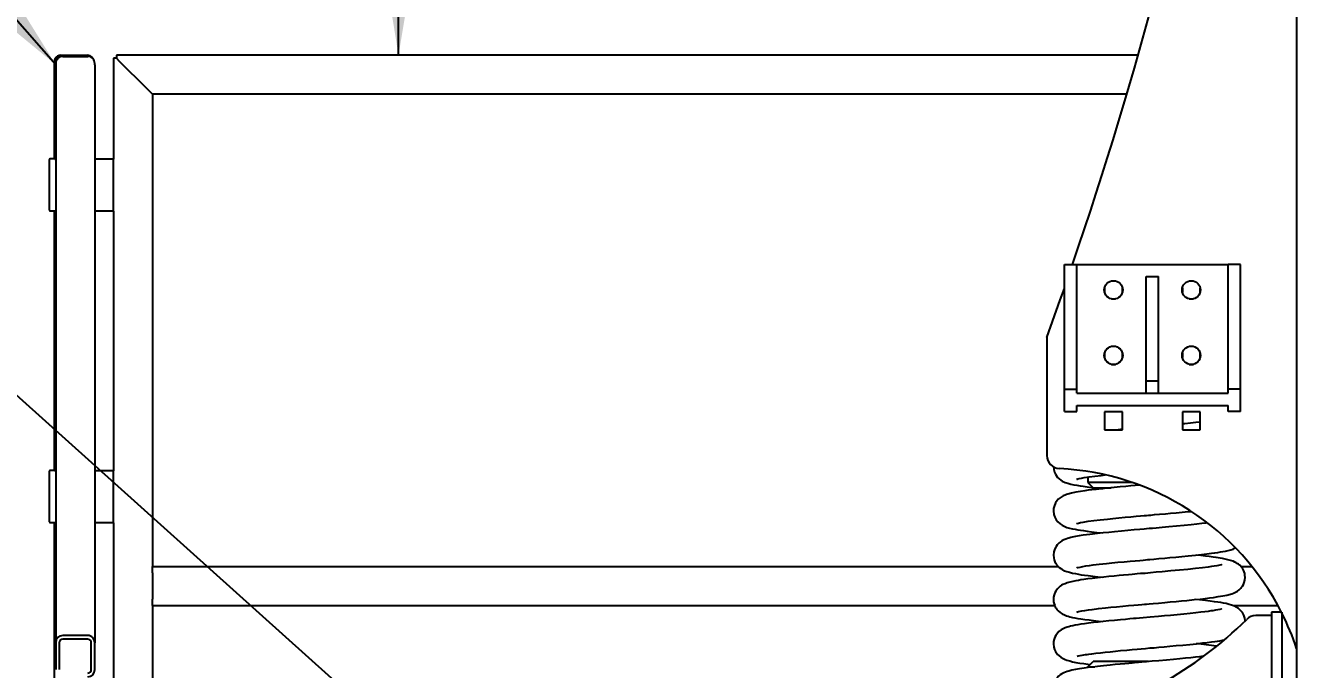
# Model space of a CAD drawing. Header units: millimetres. Extents: x 0 to 55611, y 0 to 32827.
# Drawn here: x 12921 to 14167, y 15325 to 15955 of the extents above; entities that cross this region are included whole.
import ezdxf

# ---------------------------------------------------------------- set-up
doc = ezdxf.new("R2010")
doc.units = ezdxf.units.MM
doc.header["$LTSCALE"] = 10
doc.header["$PDSIZE"] = -1
doc.linetypes.add('SLD-Continua', pattern=[0])
doc.layers.add('EQUIPO', color=30, linetype='SLD-Continua')
doc.layers.add('STRUC', color=5, linetype='SLD-Continua')
doc.styles.add('1', font='romans.shx', dxfattribs={"height": 125})
doc.dimstyles.new('50', dxfattribs={"dimscale": 0, "dimtxt": 125, "dimasz": 125, "dimexe": 125, "dimexo": 125, "dimgap": 50, "dimtad": 1, "dimdec": 0, "dimlfac": 49.861111, "dimzin": 1, "dimtxsty": '1', "dimcen": 2.5, "dimclrd": 1, "dimclre": 1, "dimadec": 0, "dimazin": 0, "dimtfac": 1, "dimtdec": 0, "dimtmove": 0, "dimatfit": 3, "dimfxl": 1, "dimtzin": 1, "dimarcsym": 0})

# ---------------------------------------------------------------- blocks, each defined once
blk = doc.blocks.new('_D_8')
at = {"color": 1, "lineweight": -2, "transparency": 16777216}
for p, q in [((12949.5, 16045.1), (12949.5, 19116.4)), ((17433.9, 16045.1), (17433.9, 19116.4)), ((13074.5, 18991.4), (17308.9, 18991.4))]:
    blk.add_line(p, q, dxfattribs=at)
at = {"color": 1, "transparency": 16777216}
for points in [[(13074.5, 19012.3), (13074.5, 18970.6), (12949.5, 18991.4)], [(17308.9, 19012.3), (17308.9, 18970.6), (17433.9, 18991.4)]]:
    blk.add_solid(points, dxfattribs=at)
at = {"layer": 'Defpoints', "color": 0, "transparency": 16777216}
for p in [(17433.9, 18991.4), (12949.5, 15920.1), (17433.9, 15920.1)]:
    blk.add_point(p, dxfattribs=at)
at = {"color": 0, "transparency": 16777216, "insert": (15191.7, 19166.4), "char_height": 125, "attachment_point": 2, "style": '1'}
blk.add_mtext('4484', dxfattribs=at)
blk = doc.blocks.new('_D_10')
at = {"color": 1, "lineweight": -2, "transparency": 16777216}
for p, q in [((12949.5, 16045.1), (12949.5, 18616.4)), ((15191.7, 17130.5), (15191.7, 18616.4)), ((15066.7, 18491.4), (13074.5, 18491.4))]:
    blk.add_line(p, q, dxfattribs=at)
at = {"color": 1, "transparency": 16777216}
for points in [[(13074.5, 18512.3), (13074.5, 18470.6), (12949.5, 18491.4)], [(15066.7, 18512.3), (15066.7, 18470.6), (15191.7, 18491.4)]]:
    blk.add_solid(points, dxfattribs=at)
at = {"layer": 'Defpoints', "color": 0, "transparency": 16777216}
for p in [(12949.5, 18491.4), (15191.7, 17005.5), (12949.5, 15920.1)]:
    blk.add_point(p, dxfattribs=at)
at = {"color": 0, "transparency": 16777216, "insert": (14070.6, 18666.4), "char_height": 125, "attachment_point": 2, "style": '1'}
blk.add_mtext('2242', dxfattribs=at)

msp = doc.modelspace()

# ---------------------------------------------------------------- hatches: boundary and pattern name
at = {"linetype": 'SLD-Continua', "lineweight": 18}
h = msp.add_hatch(dxfattribs=at)
h.set_pattern_fill('ANSI31', scale=60, style=0)
h.set_pattern_definition([(45, (-10791.88, -12779.92), (-134.7038, 134.7038), [])])
edge = h.paths.add_edge_path(flags=0)
edge.add_ellipse((14604.9, 16151.5), major_axis=(-2467.1, -1338.5), ratio=0.17101, start_angle=275.4894, end_angle=275.6976)
edge.add_line((14132.2, 16438.5), (14227.6, 16262.6))
edge.add_ellipse((14214.6, 16254.6), major_axis=(0, 16), ratio=0.939693, start_angle=270, end_angle=300, ccw=False)
edge.add_line((14229.6, 16254.6), (14229.6, 15184.5))
edge.add_line((14229.6, 15184.5), (14239.6, 15184.5))
edge.add_line((14239.6, 15184.5), (14239.6, 16254.6))
edge.add_ellipse((14214.6, 16254.6), major_axis=(0, 26.6), ratio=0.939693, start_angle=270, end_angle=300)
edge.add_line((14236.3, 16267.9), (14141, 16443.5))

# ---------------------------------------------------------------- linework, layer by layer
at = {"color": 7, "linetype": 'SLD-Continua', "lineweight": 25}
for p, q in [((12944.5, 15824), (12944.5, 15774.8)), ((12944.5, 15824), (12944.5, 15824)), ((12950, 15824.8), (12945.2, 15824.8)), ((12949.5, 15824.8), (12945.2, 15824.8)), ((12994.4, 15824.6), (12988.9, 15824.6)), ((13007.1, 15824.6), (12994.4, 15824.6)), ((13007.1, 15773.8), (13007.1, 15824.6)), ((12945.2, 15774), (12950, 15774)), ((12948.1, 15773.8), (12948.1, 15774)), ((12949.5, 15773.8), (12948.1, 15773.8)), ((12994.4, 15773.8), (12988.9, 15773.8)), ((13007.1, 15773.8), (12994.4, 15773.8)), ((12944.5, 15519.2), (12944.5, 15519.2)), ((12944.5, 15519.2), (12944.5, 15470)), ((12950, 15520), (12945.2, 15520)), ((12949.5, 15520), (12945.2, 15520)), ((12994.4, 15519.8), (12988.9, 15519.8)), ((13007.1, 15519.8), (12994.4, 15519.8)), ((13007.1, 15469), (13007.1, 15519.8)), ((12945.2, 15469.2), (12950, 15469.2)), ((12948.1, 15469), (12948.1, 15469.2)), ((12949.5, 15469), (12948.1, 15469)), ((12994.4, 15469), (12988.9, 15469)), ((13007.1, 15469), (12994.4, 15469))]:
    msp.add_line(p, q, dxfattribs=at)
for centre, start, end in [((12945.2, 15824), 90, 180), ((12945.2, 15824), 90, 180), ((12950, 15824), 0, 90), ((12945.2, 15774.8), 180, 270), ((12950, 15774.8), 270, 360), ((12945.2, 15519.2), 90, 180), ((12945.2, 15519.2), 90, 180), ((12950, 15519.2), 0, 90), ((12945.2, 15470), 180, 270), ((12950, 15470), 270, 360)]:
    msp.add_arc(centre, 0.794, start, end, dxfattribs=at)
at = {"layer": 'EQUIPO', "linetype": 'SLD-Continua', "lineweight": 25}
for p, q in [((14163.6, 16380.5), (14163.6, 14527.9)), ((13936.6, 15721.7), (13948.6, 15721.7)), ((13936.6, 15599.7), (13936.6, 15721.7)), ((13948.6, 15599.7), (13948.6, 15721.7)), ((13948.6, 15721.7), (14096.6, 15721.7)), ((14108.6, 15721.7), (14096.6, 15721.7)), ((14096.6, 15599.7), (14096.6, 15721.7)), ((14108.6, 15599.7), (14108.6, 15721.7)), ((13986.7, 15705.4), (13982.5, 15705.4)), ((14016.6, 15607.7), (14016.6, 15709.7)), ((14016.6, 15709.7), (14028.6, 15709.7)), ((14028.6, 15607.7), (14028.6, 15709.7)), ((14062.7, 15705.4), (14058.5, 15705.4)), ((13975.9, 15698.8), (13975.9, 15694.6)), ((13993.4, 15694.6), (13993.4, 15698.8)), ((14051.9, 15698.8), (14051.9, 15694.6)), ((14069.4, 15694.6), (14069.4, 15698.8)), ((13982.5, 15687.9), (13986.7, 15687.9)), ((14058.5, 15687.9), (14062.7, 15687.9)), ((13919.6, 15650.2), (13919.6, 15534.6)), ((13986.7, 15641.4), (13982.5, 15641.4)), ((14062.7, 15641.4), (14058.5, 15641.4)), ((13975.9, 15634.8), (13975.9, 15630.6)), ((13993.4, 15630.6), (13993.4, 15634.8)), ((14051.9, 15634.8), (14051.9, 15630.6)), ((14069.4, 15630.6), (14069.4, 15634.8)), ((13982.5, 15623.9), (13986.7, 15623.9)), ((14058.5, 15623.9), (14062.7, 15623.9)), ((14016.6, 15607.7), (14028.6, 15607.7)), ((14016.6, 15595.7), (14016.6, 15607.7)), ((14028.6, 15595.7), (14028.6, 15607.7)), ((13936.6, 15599.7), (13948.6, 15599.7)), ((13936.6, 15577.7), (13936.6, 15599.7)), ((13948.6, 15595.7), (13948.6, 15599.7)), ((13948.6, 15595.7), (14096.6, 15595.7)), ((14096.6, 15595.7), (14096.6, 15599.7)), ((14108.6, 15599.7), (14096.6, 15599.7)), ((14108.6, 15577.7), (14108.6, 15599.7)), ((13936.6, 15577.7), (13948.6, 15577.7)), ((13948.6, 15577.7), (13948.6, 15583.7)), ((13948.6, 15583.7), (14096.6, 15583.7)), ((13975.9, 15577.4), (13975.9, 15559.9)), ((13993.4, 15577.4), (13975.9, 15577.4)), ((13993.4, 15559.9), (13993.4, 15577.4)), ((14051.9, 15577.4), (14051.9, 15559.9)), ((14069.4, 15577.4), (14051.9, 15577.4)), ((14069.4, 15559.9), (14069.4, 15577.4)), ((14096.6, 15577.7), (14096.6, 15583.7)), ((14108.6, 15577.7), (14096.6, 15577.7)), ((13975.9, 15559.9), (13993.4, 15559.9)), ((14051.9, 15559.9), (14069.4, 15559.9)), ((13959.6, 15513.6), (13959.6, 15508.2)), ((13959.6, 15508.2), (13964.6, 15503.2)), ((14003.3, 15508.2), (13959.6, 15508.2)), ((13964.6, 15503.2), (13982.4, 15503.2)), ((13926, 15437.3), (13926, 15437.3)), ((14139.1, 15378.2), (14123.7, 15378.2)), ((14149.1, 15381.4), (14139.1, 15381.4)), ((14139.1, 15381.4), (14139.1, 15356)), ((14149.1, 15381.4), (14149.1, 15356)), ((14139.1, 15356), (14139.1, 15257.5)), ((14149.1, 15356), (14149.1, 15257.5)), ((13959.6, 15328.2), (13964.6, 15333.2)), ((13959.6, 15328.2), (13966.5, 15328.2)), ((13959.6, 15327.3), (13959.6, 15328.2)), ((14018.8, 15333.2), (13964.6, 15333.2))]:
    msp.add_line(p, q, dxfattribs=at)
at = {"layer": 'EQUIPO', "linetype": 'SLD-Continua', "lineweight": 25, "flags": 128}
for points in [[(13919.6, 15650.2), (13932.6, 15686.9), (13936.6, 15698.2)], [(14051.9, 15566), (14054.2, 15566.2), (14059.9, 15566.8), (14065.1, 15567.3), (14069.4, 15567.8)], [(13985.4, 15559.9), (13989.2, 15560.3), (13993.4, 15560.7)], [(13925.9, 15524), (13926.2, 15521), (13927, 15518.3), (13927.8, 15516.5), (13928.8, 15514.9), (13930, 15513.4), (13931.5, 15511.9), (13933.1, 15510.7), (13934.5, 15509.8), (13937.4, 15508.5), (13940, 15507.6), (13942.9, 15506.8), (13945.9, 15506.1), (13948.9, 15505.6), (13952, 15505.1), (13955, 15504.6), (13958.7, 15504.1), (13963.1, 15503.5), (13964.4, 15503.4)], [(13948.9, 15511.7), (13948.9, 15511.7), (13949.1, 15511.7), (13949.6, 15511.9), (13951, 15512.2), (13953.2, 15512.6), (13955.9, 15513.1), (13960.7, 15513.8), (13966.3, 15514.5), (13972.5, 15515.3), (13976.4, 15515.7)], [(14009.7, 15505.7), (14009.3, 15505.7), (14005.7, 15505.3), (14001.4, 15505), (13996.5, 15504.5), (13991, 15504), (13985.4, 15503.5), (13978.7, 15502.8), (13972.8, 15502.2), (13967.8, 15501.6), (13963.5, 15501.1), (13959.8, 15500.7), (13956.7, 15500.3), (13952.2, 15499.6), (13947.7, 15498.8), (13943.6, 15498), (13940.1, 15497.1), (13938.8, 15496.7), (13937.3, 15496.1), (13935.4, 15495.3), (13933.4, 15494.1), (13931.6, 15492.8), (13930.6, 15491.9), (13929.7, 15490.9), (13928, 15488.4), (13926.5, 15484.9), (13926.1, 15482.8), (13925.9, 15480.4)], [(13966.1, 15503.2), (13968.2, 15502.9), (13973.9, 15502.3)], [(13925.9, 15480.7), (13926.3, 15477.2), (13927.3, 15474.3), (13928.6, 15471.9), (13930.3, 15469.8), (13932.4, 15467.9), (13934.5, 15466.5), (13936.9, 15465.4), (13939.1, 15464.5), (13941.6, 15463.8), (13944.4, 15463.1), (13947.2, 15462.6), (13949.7, 15462.1), (13952.3, 15461.7), (13955.2, 15461.3), (13958.8, 15460.8), (13963.2, 15460.2), (13968.4, 15459.6), (13973.9, 15459)], [(13948.9, 15468.4), (13948.9, 15468.4), (13949.2, 15468.4), (13950.3, 15468.7), (13952.3, 15469.1), (13955, 15469.6), (13959.8, 15470.4), (13965.4, 15471.1), (13971.5, 15471.8), (13978.6, 15472.6), (13983.9, 15473.1), (13989.7, 15473.7), (13996, 15474.3), (14001.7, 15474.8), (14006.8, 15475.3), (14011.1, 15475.7), (14014.5, 15476), (14017, 15476.2), (14018.8, 15476.3), (14021.1, 15476.5), (14024.8, 15476.9), (14029.6, 15477.3), (14035.4, 15477.8), (14040.4, 15478.2), (14045.8, 15478.7), (14051.7, 15479.3), (14057.6, 15479.9), (14060.2, 15480.1)], [(14076.1, 15468.8), (14074.9, 15468.7), (14070.9, 15468.2), (14066.1, 15467.6), (14060.4, 15467), (14053.8, 15466.4), (14046.2, 15465.6), (14038.8, 15464.9), (14032.2, 15464.3), (14026.4, 15463.8), (14022.7, 15463.5), (14019.6, 15463.2), (14017, 15463), (14014.7, 15462.8), (14010.2, 15462.4), (14004.8, 15461.9), (13998.7, 15461.4), (13992.3, 15460.8), (13985.7, 15460.2), (13980.1, 15459.6), (13974.6, 15459.1), (13969.1, 15458.5), (13961.6, 15457.6), (13955.1, 15456.7), (13951, 15456.1), (13947.3, 15455.4), (13944.3, 15454.8), (13943, 15454.5), (13941.9, 15454.3), (13940.8, 15454), (13939.6, 15453.6), (13938, 15453), (13936, 15452.2), (13934, 15451.2), (13932.5, 15450.1), (13931.6, 15449.4), (13930.8, 15448.7), (13930.2, 15448.1), (13929.7, 15447.5), (13928.5, 15445.8), (13927.2, 15443.6), (13926.3, 15440.6), (13926, 15437.3)], [(13948.9, 15425), (13949.1, 15425.1), (13950, 15425.3), (13952, 15425.7), (13954.6, 15426.2), (13957.6, 15426.7), (13961, 15427.2), (13964.7, 15427.7), (13970.7, 15428.4), (13977.8, 15429.2), (13983.1, 15429.7), (13988.9, 15430.3), (13995.1, 15430.9), (14000.8, 15431.4), (14005.9, 15431.9), (14010.2, 15432.2), (14013.5, 15432.5), (14016, 15432.8), (14017.7, 15432.9), (14020.1, 15433.1), (14023.9, 15433.5), (14028.8, 15433.9), (14034.7, 15434.4), (14039.8, 15434.9), (14045.4, 15435.4), (14051.5, 15435.9), (14057.5, 15436.5), (14064.6, 15437.3), (14070.7, 15437.9), (14075.9, 15438.5), (14080.3, 15439.1), (14083.8, 15439.6), (14086.7, 15440), (14089.1, 15440.4), (14091.4, 15440.8), (14094, 15441.3), (14096.8, 15441.9), (14099.3, 15442.6), (14101.4, 15443.3), (14103, 15444), (14103.6, 15444.3)], [(13925.9, 15437.3), (13926.2, 15434.8), (13926.7, 15432.6), (13927.3, 15430.9), (13928, 15429.7), (13928.7, 15428.5), (13929.4, 15427.6), (13930.3, 15426.5), (13931.6, 15425.2), (13933, 15424.1), (13934.3, 15423.3), (13936.8, 15422.1), (13939, 15421.3), (13941.5, 15420.5), (13944.5, 15419.8), (13947.5, 15419.2), (13950.3, 15418.7), (13953.1, 15418.2), (13956.2, 15417.8), (13959.9, 15417.3), (13964.3, 15416.7), (13969.4, 15416.2), (13974, 15415.7)], [(14090.4, 15428), (14090.3, 15427.9), (14089.7, 15427.8), (14088.6, 15427.5), (14087.1, 15427.2), (14085.5, 15426.9), (14083, 15426.5), (14080.3, 15426.1), (14077.1, 15425.6), (14071.5, 15424.9), (14064.9, 15424.2), (14057.3, 15423.4), (14049.1, 15422.6), (14040.7, 15421.8), (14032.1, 15421), (14026.4, 15420.5), (14020.7, 15420), (14015.4, 15419.5), (14011.1, 15419.2), (14007.8, 15418.9), (14005.4, 15418.7), (14002.8, 15418.4), (13999.1, 15418.1), (13994.3, 15417.7), (13990.1, 15417.3), (13985.4, 15416.8), (13980.2, 15416.3), (13975, 15415.8), (13968.9, 15415.1), (13963.7, 15414.5), (13959.4, 15414), (13955.7, 15413.5), (13952.8, 15413), (13950.3, 15412.6), (13947.7, 15412.2), (13944.8, 15411.6), (13941.8, 15410.9), (13939.3, 15410.2), (13937.2, 15409.4), (13935.1, 15408.5), (13933.9, 15407.8), (13932.6, 15406.9), (13931.2, 15405.8), (13929.8, 15404.3), (13928.1, 15402), (13927.3, 15400.3), (13926.6, 15398.4), (13926.1, 15396.2), (13925.9, 15393.7)], [(14113.3, 15415.4), (14113.1, 15417.6), (14112.8, 15419.5), (14111.7, 15422.5), (14110.6, 15424.5), (14109.7, 15425.6), (14108.1, 15427.4), (14106.7, 15428.5), (14105.6, 15429.2), (14104.4, 15429.9), (14103.1, 15430.6), (14101.5, 15431.3), (14099.1, 15432.1), (14096.5, 15432.8), (14093.7, 15433.4), (14091, 15433.9), (14088.7, 15434.3), (14086.8, 15434.6), (14084.8, 15434.9), (14081.9, 15435.4), (14078.1, 15435.9), (14074.4, 15436.3), (14070.1, 15436.8), (14065.3, 15437.3)], [(13948.9, 15381.7), (13948.9, 15381.7), (13949.3, 15381.8), (13950.3, 15382.1), (13951.9, 15382.4), (13953.8, 15382.8), (13956.7, 15383.2), (13960.1, 15383.7), (13963.8, 15384.2), (13969.8, 15385), (13976.8, 15385.8), (13982, 15386.3), (13987.6, 15386.9), (13993.7, 15387.4), (13999.2, 15387.9), (14004.4, 15388.4), (14008.7, 15388.8), (14012.2, 15389.1), (14014.9, 15389.3), (14016.9, 15389.5), (14019.4, 15389.7), (14023.4, 15390.1), (14028.5, 15390.5), (14034.7, 15391.1), (14040, 15391.6), (14045.8, 15392.1), (14051.2, 15392.6), (14056.2, 15393.1), (14063.3, 15393.8), (14069.3, 15394.4), (14074.3, 15395), (14078.4, 15395.5), (14082.2, 15396), (14086.9, 15396.7), (14091.4, 15397.5), (14095.4, 15398.3), (14098.8, 15399.1), (14100.2, 15399.6), (14101.9, 15400.2), (14103.8, 15401.1), (14105.8, 15402.2), (14107.4, 15403.4), (14109.1, 15405), (14109.8, 15405.9), (14110.7, 15407.1), (14111.6, 15408.6), (14112.4, 15410.6), (14113, 15412.9), (14113.3, 15415.7), (14113.3, 15415.7)], [(13925.9, 15394), (13926.1, 15391.7), (13926.5, 15389.7), (13927.1, 15388.1), (13927.7, 15386.8), (13928.2, 15385.9), (13928.6, 15385.3), (13929.3, 15384.2), (13930.6, 15382.9), (13932.4, 15381.3), (13934.5, 15379.9), (13936.7, 15378.8), (13938.7, 15378), (13940.4, 15377.5), (13941.8, 15377.1), (13943.1, 15376.8), (13944.6, 15376.4), (13946.9, 15376), (13949.7, 15375.5), (13952.7, 15375), (13956.7, 15374.4), (13960.7, 15373.9), (13964.9, 15373.3), (13970.1, 15372.7), (13974, 15372.3)], [(14113.2, 15373), (14112.9, 15375.7), (14111.9, 15378.7), (14110.6, 15381.1), (14108.8, 15383.3), (14106.7, 15385.2), (14104.6, 15386.5), (14102.3, 15387.7), (14100, 15388.5), (14097.5, 15389.2), (14094.7, 15389.9), (14092, 15390.4), (14089.4, 15390.9), (14086.5, 15391.4), (14083.2, 15391.8), (14079.2, 15392.4), (14074.4, 15393), (14068.8, 15393.6), (14065.2, 15394)], [(14090.2, 15384.6), (14090.2, 15384.6), (14089.8, 15384.5), (14088.6, 15384.2), (14086.5, 15383.8), (14084.2, 15383.4), (14081.8, 15383), (14079.6, 15382.7), (14077, 15382.3), (14073.9, 15381.9), (14069.9, 15381.4), (14065.2, 15380.9), (14059.6, 15380.3), (14053.2, 15379.6), (14046.7, 15379), (14040.4, 15378.4), (14034.3, 15377.9), (14028.5, 15377.4), (14020.5, 15376.7), (14013.5, 15376), (14010, 15375.7), (14006.9, 15375.5), (14004.1, 15375.2), (14000.6, 15374.9), (13996.3, 15374.5), (13991.3, 15374.1), (13985.5, 15373.5), (13980, 15373), (13974.5, 15372.4), (13969.6, 15371.9), (13965.2, 15371.4), (13960.2, 15370.7), (13956.1, 15370.2), (13952.7, 15369.7), (13949.6, 15369.2), (13947.1, 15368.7), (13944.8, 15368.3), (13942.7, 15367.8), (13940.8, 15367.3), (13939.2, 15366.8), (13937.3, 15366.1), (13935.3, 15365.2), (13933.4, 15364.1), (13931.3, 15362.5), (13930, 15361.1), (13928.2, 15358.8), (13927.4, 15357.2), (13926.6, 15355.2), (13926.1, 15353), (13925.9, 15350.4)], [(13949, 15338.4), (13949.1, 15338.4), (13950, 15338.7), (13951.9, 15339.1), (13954.1, 15339.5), (13955.7, 15339.8), (13957.3, 15340), (13958.7, 15340.2), (13960.4, 15340.5), (13963.4, 15340.9), (13967.2, 15341.3), (13972, 15341.9), (13976.4, 15342.4), (13981.5, 15342.9), (13986.6, 15343.4), (13991.5, 15343.9), (13997.6, 15344.5), (14003, 15345), (14007.7, 15345.4), (14011.7, 15345.7), (14015.8, 15346.1), (14020, 15346.5), (14024.3, 15346.8), (14028.9, 15347.2), (14034.1, 15347.7), (14039.8, 15348.2), (14045.9, 15348.8), (14052.4, 15349.4), (14059.2, 15350), (14065.8, 15350.7), (14071.5, 15351.4), (14076.3, 15351.9), (14080.4, 15352.4), (14083.7, 15352.9), (14086.3, 15353.3), (14088.6, 15353.6), (14091.1, 15354.1), (14092.6, 15354.4)], [(13925.9, 15350.7), (13926.3, 15347.4), (13927, 15344.9), (13927.9, 15343.2), (13928.5, 15342.1), (13929.2, 15341.1), (13930, 15340.1), (13931.1, 15339), (13933.2, 15337.4), (13935.3, 15336.1), (13937.3, 15335.2), (13939.1, 15334.5), (13941.8, 15333.8), (13944.6, 15333.1), (13947.9, 15332.4), (13951.7, 15331.8), (13955.6, 15331.2), (13959.6, 15330.7), (13961.8, 15330.4)], [(14072.4, 15338.4), (14072.2, 15338.4), (14068.6, 15337.9), (14064.6, 15337.5), (14060.1, 15337), (14055, 15336.5), (14049.3, 15335.9), (14043.1, 15335.4), (14036.3, 15334.7), (14029, 15334.1), (14022.4, 15333.5), (14016.8, 15333), (14012.3, 15332.6), (14008.9, 15332.3), (14007, 15332.2), (14005.2, 15332), (14002.7, 15331.8), (13999.5, 15331.5), (13995.6, 15331.1), (13991.1, 15330.7), (13986.1, 15330.2), (13981.5, 15329.8), (13974.9, 15329.1), (13969.1, 15328.5), (13964.2, 15327.9), (13959.9, 15327.4), (13956, 15326.9), (13951.4, 15326.2), (13947.4, 15325.5), (13943.9, 15324.8), (13940.9, 15324), (13939.4, 15323.6), (13937.8, 15323), (13936.1, 15322.3), (13934.2, 15321.3), (13932.6, 15320.2), (13931.8, 15319.6), (13931.1, 15319), (13930.6, 15318.5), (13929.8, 15317.7), (13928.7, 15316.2), (13927.4, 15314), (13926.4, 15311), (13925.9, 15307.1)]]:
    msp.add_lwpolyline(points, dxfattribs=at)
at = {"layer": 'EQUIPO', "linetype": 'SLD-Continua', "lineweight": 25}
for centre in [(13984.6, 15696.7), (14060.6, 15696.7), (13984.6, 15632.7), (14060.6, 15632.7)]:
    msp.add_circle(centre, 9, dxfattribs=at)
for centre, radius, start, end in [((9940.6, 17085.6), 4230, 341.1891, 357.0319), ((13932.3, 15534.6), 12.7, 180, 267.301), ((13919.6, 15265.2), 257, 26.8748, 87.301), ((14123.7, 15365.5), 12.7, 90, 134.7625), ((13919.6, 15265.2), 257, 18.3017, 26.7478), ((13846.5, 15645), 381, 283.1234, 314.7625), ((14019.7, 14896.2), 456.8, 81.7549, 84.2741)]:
    msp.add_arc(centre, radius, start, end, dxfattribs=at)
at = {"layer": 'STRUC', "linetype": 'SLD-Continua', "lineweight": 25}
for p, q in [((12955.6, 15926.2), (12981.5, 15926.2)), ((13010.1, 15926.2), (13010.1, 15923.2)), ((14008.6, 15926.2), (13010.1, 15926.2)), ((12949.5, 15824.8), (12949.5, 15920.1)), ((12950.4, 15923.2), (12952.8, 15923.2)), ((12950.8, 15916.9), (12950.8, 15351.5)), ((12957.6, 15925), (12982.1, 15925)), ((12988.9, 15916.9), (12988.9, 15351.5)), ((13007.1, 15923.2), (13007.1, 15824.6)), ((13010.1, 15923.2), (13007.1, 15923.2)), ((13010.1, 15923.2), (13013.2, 15920.1)), ((13013.2, 15920.1), (13010.1, 15923.2)), ((13013.2, 15920.1), (13039.1, 15894.2)), ((13039.1, 15894.2), (13045.2, 15888.1)), ((13045.2, 15888.1), (13039.1, 15894.2)), ((13045.2, 15888.1), (13045.2, 15426.2)), ((13997.6, 15888.1), (13045.2, 15888.1)), ((12949.5, 15520), (12949.5, 15774)), ((13007.1, 15773.8), (13007.1, 15519.8)), ((12949.5, 14742.2), (12949.5, 15469.2)), ((13007.1, 15469), (13007.1, 14931)), ((13045.2, 15426.2), (13930.6, 15426.2)), ((13045.2, 15420.1), (13045.2, 15426.2)), ((13045.2, 15420.1), (13045.2, 15394.2)), ((14109.2, 15426.2), (14119.9, 15426.2)), ((13045.2, 15388.1), (13045.2, 15394.2)), ((13045.2, 15388.1), (13927.1, 15388.1)), ((13045.2, 15388.1), (13045.2, 14931)), ((14101.1, 15388.1), (14145.3, 15388.1)), ((12982.1, 15358.7), (12957.6, 15358.7)), ((12982.1, 15355.1), (12957.6, 15355.1)), ((12950.8, 15351.5), (12950.8, 15325.5)), ((12954.2, 15351.5), (12954.2, 15325.5)), ((12985.5, 15325.5), (12985.5, 15351.5)), ((12988.9, 15325.5), (12988.9, 15351.5))]:
    msp.add_line(p, q, dxfattribs=at)
for centre, radius, start, end in [((12955.6, 15920.1), 6.1, 90, 149.4777), ((12981.5, 15920.1), 6.1, 32.6455, 90), ((12955.6, 15920.1), 6.1, 149.4777, 180), ((12957.6, 15918.1), 6.92, 89.3745, 147.5823), ((12982.1, 15918.1), 6.92, 32.4177, 90.6255)]:
    msp.add_arc(centre, radius, start, end, dxfattribs=at)
for centre, major_axis, ratio, start_param, end_param in [((12957.6, 15916.9), (0, 9.76), 0.700049, 1.047198, 1.570796), ((12957.6, 15916.9), (0, 9.76), 0.700049, 1.047198, 1.570796), ((12982.1, 15916.9), (0, 9.76), 0.700049, 4.712389, 5.235988), ((12982.1, 15916.9), (0, 9.76), 0.700049, 4.712389, 5.235988), ((12957.6, 15351.5), (0, -7.27), 0.939582, 3.141593, 4.712389), ((12957.6, 15351.5), (0, -3.64), 0.939582, 3.141593, 4.712389), ((12982.1, 15351.5), (0, -7.27), 0.939582, 1.570796, 3.141593), ((12982.1, 15351.5), (0, -3.64), 0.939582, 1.570796, 3.141593), ((12982.1, 15325.5), (0, -7.27), 0.939582, 0, 1.570796), ((12982.1, 15325.5), (0, -3.64), 0.939582, 0, 1.570796)]:
    msp.add_ellipse(centre, major_axis=major_axis, ratio=ratio, start_param=start_param, end_param=end_param, dxfattribs=at)

# ---------------------------------------------------------------- dimensions: what is measured, and where the dimension line sits
for base, p1, p2, picture, middle in [((17433.9, 18991.4), (12949.5, 15920.1), (17433.9, 15920.1), '_D_8', (15191.7, 18991.4)), ((12949.5, 18491.4), (15191.7, 17005.5), (12949.5, 15920.1), '_D_10', (14070.6, 18491.4))]:
    dim = msp.add_linear_dim(base=base, p1=p1, p2=p2, dimstyle='50', override={"dimscale": 1, "dimlfac": 1})
    dim.commit()
    dim.dimension.update_dxf_attribs({"geometry": picture, "text_midpoint": middle, "dimtype": 160})

# ---------------------------------------------------------------- leaders
for points in [[(12950.8, 15916.9), (12384.8, 16564.3)], [(13285.8, 15926.2), (13286.6, 16431.7)], [(14056.3, 14566.9), (12274.3, 16166)], [(13205.1, 14931), (12199.8, 15817.6)], [(13428.4, 14608.5), (12158.3, 15431)]]:
    msp.add_leader(points, dimstyle='50', override={"dimscale": 1, "dimlfac": 1})

doc.saveas('drawing.dxf')
